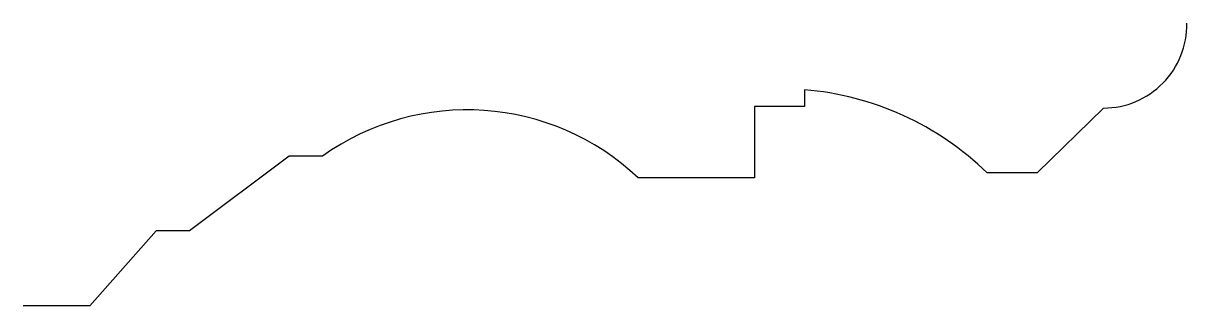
# Model space of a CAD drawing. Header units: millimetres. Extents: x -70 to 0, y -17 to 0.
import ezdxf

# ---------------------------------------------------------------- set-up
doc = ezdxf.new("R2010")
doc.units = ezdxf.units.MM
doc.header["$MEASUREMENT"] = 0
doc.layers.get('0').update_dxf_attribs({"lineweight": 25, "true_color": 0xffffff})

msp = doc.modelspace()

# ---------------------------------------------------------------- linework, layer by layer
for p, q in [((-23, -4), (-23, -5)), ((-23, -5), (-26, -5)), ((-26, -5), (-26, -9.3)), ((-9, -9), (-4.999, -5.101)), ((-54, -8), (-60, -12.5)), ((-52, -8), (-54, -8)), ((-9, -9), (-12, -9)), ((-26, -9.3), (-33, -9.3)), ((-62, -12.5), (-66, -17)), ((-60, -12.5), (-62, -12.5)), ((-66, -17), (-70, -17))]:
    msp.add_line(p, q)
for centre, radius, start, end in [((-4.999, -0.101), 5, 270, 1.16009), ((-24.516, -21.936), 18, 45.94457, 85.16752), ((-43.291, -20.213), 15, 46.67967, 125.49206)]:
    msp.add_arc(centre, radius, start, end)

doc.saveas('drawing.dxf')
